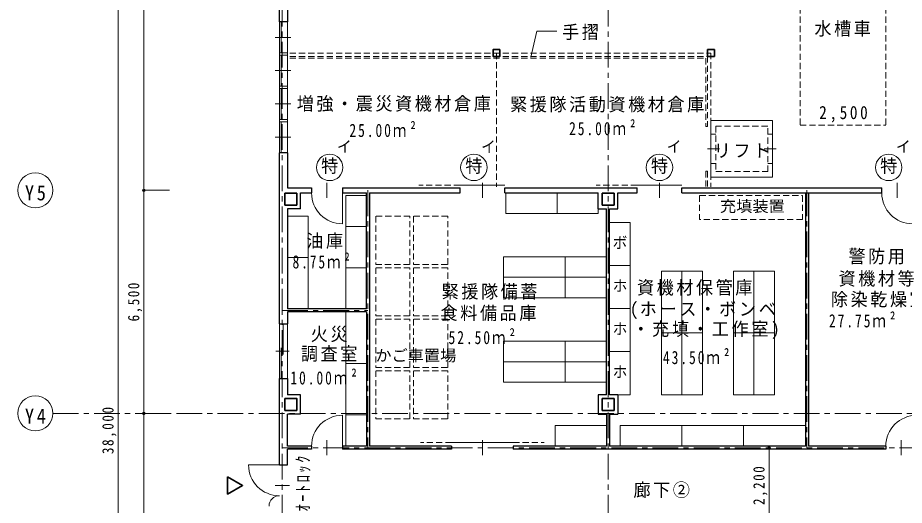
# Model space of a CAD drawing. Units: millimetres at full size. Extents: x -57346 to 60518, y -42813 to 41849.
# Drawn here: x -50875 to -25029, y -3121 to 11084 of the extents above; entities that cross this region are included whole.
import ezdxf
from ezdxf.enums import TextEntityAlignment as Align

# ---------------------------------------------------------------- set-up
doc = ezdxf.new("R2010")
doc.units = ezdxf.units.MM
doc.header["$LTSCALE"] = 150
doc.header["$PDMODE"] = 32
doc.header["$PDSIZE"] = 75
doc.linetypes.add('CHAIN1', pattern=[8, 5, -1, 1, -1])
doc.linetypes.add('DASHED1', pattern=[1.8, 1.2, -0.6])
for name, color, linetype, lineweight in [('1-1_極細線', 4, 'Continuous', 9), ('1-2_細線', 7, 'Continuous', 18), ('1-3_中線', 3, 'Continuous', 25), ('1-4_太線', 2, 'Continuous', 35), ('1-8_ﾊｯﾁﾝｸﾞ', 4, 'Continuous', 9), ('1-9_ハッチ', 7, 'Continuous', 18), ('1-A_中芯線', 4, 'CHAIN1', 9), ('1-D_文字', 4, 'Continuous', 9), ('1-E_寸法', 4, 'Continuous', 9)]:
    doc.layers.add(name, color=color, linetype=linetype, lineweight=lineweight)
doc.styles.add('ＭＳ ゴシック', font='')
doc.styles.get('ＭＳ ゴシック').set_extended_font_data('MS Gothic')

# ---------------------------------------------------------------- blocks, each defined once
blk = doc.blocks.new('通り芯2')
at = {"layer": '1-D_文字', "color": 7, "lineweight": 18}
blk.add_circle((0, 0), 769, dxfattribs=at)
blk = doc.blocks.new('rihuto')
at = {"layer": '1-3_中線', "color": 7, "linetype": 'DASHED1', "lineweight": 18}
blk.add_lwpolyline([(866.7, -762.3), (866.7, 747.7), (-453.3, 747.7), (-453.3, -762.3)], close=True, dxfattribs=at)
at = {"layer": '1-8_ﾊｯﾁﾝｸﾞ', "color": 7, "lineweight": 18}
for p, q in [((1031.7, 892.7), (-618.3, 892.7)), ((-618.3, 892.7), (-618.3, -907.3)), ((-218.3, 892.7), (-218.3, 747.7)), ((206.7, 993.8), (206.7, 646.6)), ((631.7, 892.7), (631.7, 747.7)), ((1031.7, -907.3), (1031.7, 892.7)), ((-218.3, -762.3), (-218.3, -907.3)), ((206.7, -661.2), (206.7, -1008.4)), ((631.7, -762.3), (631.7, -907.3)), ((1031.7, -907.3), (-618.3, -907.3))]:
    blk.add_line(p, q, dxfattribs=at)
at = {"layer": '1-D_文字', "color": 7, "insert": (-55.8, 810.2), "char_height": 384.9, "attachment_point": 7, "rotation": 270, "style": 'ＭＳ ゴシック'}
blk.add_mtext('\\T1.15;\\W0.95;リフト', dxfattribs=at)
blk = doc.blocks.new('kagosya')
at = {"layer": '1-8_ﾊｯﾁﾝｸﾞ', "linetype": 'DASHED1'}
blk.add_lwpolyline([(-500, -700), (500, -700), (500, 700), (-500, 700)], close=True, dxfattribs=at)

msp = doc.modelspace()

# ---------------------------------------------------------------- linework, layer by layer
at = {"layer": '1-1_極細線'}
for p, q in [((-41859.7, 5837.4), (-41859.7, 6275)), ((-37328.4, 6275), (-37328.4, 5837.4)), ((-32165.9, 6275), (-32165.9, 5837.4)), ((-25235.9, 6275), (-25235.9, 5837.4)), ((-41409.7, 5079.1), (-41409.7, 5981.2)), ((-41409.7, -496.7), (-41409.7, -1398.8)), ((-41859.7, -1225), (-41859.7, -1662.6)), ((-37328.4, -1225), (-37328.4, -1662.6)), ((-25115.9, -1225), (-25115.9, -1662.6)), ((-44149, -1943.8), (-43246.9, -1943.8)), ((-43365.7, -2543.8), (-42947.2, -2543.8))]:
    msp.add_line(p, q, dxfattribs=at)
for centre, radius, start, end in [((-41409.7, 5981.2), 900, 180, 270), ((-24785.9, 5981.2), 900, 180, 270), ((-41409.7, -1398.8), 900, 90, 180), ((-24665.9, -1398.8), 900, 90, 180), ((-43246.9, -1943.8), 900, 180, 270), ((-43246.9, -3143.8), 300, 90, 180)]:
    msp.add_arc(centre, radius, start, end, dxfattribs=at)
at = {"layer": '1-2_細線', "linetype": 'DASHED1'}
for p, q in [((-42945.9, 10056.2), (-30665.9, 10056.2)), ((-42945.9, 9956.2), (-30765.9, 9956.2)), ((-42945.9, 9906.2), (-30815.9, 9906.2)), ((-36915.9, 10056.2), (-36915.9, 6156.2)), ((-30765.9, 9956.2), (-30765.9, 7912.9)), ((-30665.9, 10056.2), (-30665.9, 6156.2)), ((-30815.9, 6612.9), (-30815.9, 6156.2))]:
    msp.add_line(p, q, dxfattribs=at)
for points in [[(-30815.9, 9906.2), (-30815.9, 7912.9), (-30765.9, 7912.9)], [(-30815.9, 6612.9), (-30765.9, 6612.9), (-30765.9, 6156.2)]]:
    msp.add_lwpolyline(points, dxfattribs=at)
at = {"layer": '1-3_中線'}
for p, q in [((-43246.9, 10962.7), (-43246.9, 13149.7)), ((-43008.4, 13149.7), (-43008.4, 10962.7)), ((-43008.4, 10962.7), (-43246.9, 10962.7)), ((-43246.9, 2168.7), (-43246.9, 7152.7)), ((-43008.4, 7152.7), (-43246.9, 7152.7)), ((-43008.4, 7152.7), (-43008.4, 6131.2)), ((-43008.4, 6131.2), (-42309.7, 6131.2)), ((-42628.4, 5518.7), (-42628.4, 5981.2)), ((-42628.4, 5981.2), (-42309.7, 5981.2)), ((-42309.7, 6131.2), (-42309.7, 5981.2)), ((-41409.7, 6131.2), (-37978.4, 6131.2)), ((-41409.7, 6131.2), (-41409.7, 5981.2)), ((-41409.7, 5981.2), (-40710.9, 5981.2)), ((-40710.9, 2601.2), (-40710.9, 5981.2)), ((-40620.9, 5981.2), (-37978.4, 5981.2)), ((-40620.9, 5981.2), (-40620.9, -1398.8)), ((-37978.4, 5981.2), (-37978.4, 6131.2)), ((-36678.4, 5981.2), (-33948.4, 5981.2)), ((-33948.4, 5518.7), (-33948.4, 5981.2)), ((-33383.4, 5518.7), (-33383.4, 5981.2)), ((-33383.4, 5981.2), (-32815.9, 5981.2)), ((-32815.9, 5981.2), (-32815.9, 6131.2)), ((-31515.9, 5981.2), (-25685.9, 5981.2)), ((-27910.9, 5981.2), (-27910.9, -1398.8)), ((-27820.9, 5981.2), (-27820.9, -1398.8)), ((-25685.9, 5981.2), (-25685.9, 6131.2)), ((-42628.4, 5518.7), (-43008.4, 5518.7)), ((-43008.4, 5518.7), (-43008.4, 2601.2)), ((-33948.4, 5518.7), (-33710.9, 5518.7)), ((-33710.9, 93.7), (-33710.9, 5518.7)), ((-33620.9, 5518.7), (-33383.4, 5518.7)), ((-33620.9, 93.7), (-33620.9, 5518.7)), ((-40710.9, 2601.2), (-43008.4, 2601.2)), ((-40710.9, 2511.2), (-43008.4, 2511.2)), ((-43008.4, 2511.2), (-43008.4, 2168.7)), ((-40710.9, 2511.2), (-40710.9, -1398.8)), ((-43246.9, 2168.7), (-43008.4, 2168.7)), ((-43246.9, -1943.8), (-43246.9, 568.7)), ((-43246.9, 568.7), (-43008.4, 568.7)), ((-43008.4, 568.7), (-43008.4, 93.7)), ((-42628.4, 93.7), (-43008.4, 93.7)), ((-42628.4, -471.3), (-42628.4, 93.7)), ((-33710.9, 93.7), (-33948.4, 93.7)), ((-33383.4, 93.7), (-33620.9, 93.7)), ((-33383.4, 93.7), (-33383.4, -471.3)), ((-42628.4, -471.3), (-43008.4, -471.3)), ((-43008.4, -1398.8), (-43008.4, -471.3)), ((-33710.9, -471.3), (-33710.9, -1398.8)), ((-33620.9, -471.3), (-33383.4, -471.3)), ((-33620.9, -471.3), (-33620.9, -1398.8)), ((-42309.7, -1398.8), (-43008.4, -1398.8)), ((-43008.4, -1943.8), (-43008.4, -1488.8)), ((-42309.7, -1488.8), (-43008.4, -1488.8)), ((-42309.7, -1398.8), (-42309.7, -1488.8)), ((-41409.7, -1398.8), (-41409.7, -1488.8)), ((-40710.9, -1398.8), (-41409.7, -1398.8)), ((-38228.4, -1488.8), (-41409.7, -1488.8)), ((-38228.4, -1398.8), (-40620.9, -1398.8)), ((-38228.4, -1398.8), (-38228.4, -1488.8)), ((-33710.9, -1398.8), (-36428.4, -1398.8)), ((-36428.4, -1398.8), (-36428.4, -1488.8)), ((-25565.9, -1488.8), (-36428.4, -1488.8)), ((-27910.9, -1398.8), (-33620.9, -1398.8)), ((-25565.9, -1398.8), (-27820.9, -1398.8)), ((-25565.9, -1398.8), (-25565.9, -1488.8)), ((-43246.9, -1943.8), (-43008.4, -1943.8))]:
    msp.add_line(p, q, dxfattribs=at)
at = {"layer": '1-3_中線', "color": 4, "linetype": 'DASHED1', "lineweight": 9}
for p, q in [((-37978.4, 6206.2), (-39178.4, 6206.2)), ((-32815.9, 6206.2), (-34015.9, 6206.2)), ((-38228.4, -1293.8), (-39128.4, -1293.8)), ((-36428.4, -1293.8), (-35528.4, -1293.8))]:
    msp.add_line(p, q, dxfattribs=at)
at = {"layer": '1-3_中線', "color": 4, "lineweight": 9}
for p, q in [((-36678.4, 6206.2), (-37978.4, 6206.2)), ((-31515.9, 6206.2), (-32815.9, 6206.2)), ((-37328.4, -1293.8), (-38228.4, -1293.8)), ((-37328.4, -1293.8), (-36428.4, -1293.8))]:
    msp.add_line(p, q, dxfattribs=at)
at = {"layer": '1-3_中線'}
for points in [[(-36678.4, 5981.2), (-36678.4, 6131.2), (-32815.9, 6131.2)], [(-31515.9, 5981.2), (-31515.9, 6131.2), (-25685.9, 6131.2)], [(-33948.4, 93.7), (-33948.4, -471.3), (-33710.9, -471.3)]]:
    msp.add_lwpolyline(points, dxfattribs=at)
at = {"layer": '1-4_太線'}
for p, q in [((-30765.9, 10156.2), (-30765.9, 9956.2)), ((-30565.9, 10156.2), (-30765.9, 10156.2)), ((-43085.9, 5976.2), (-43085.9, 5626.2)), ((-42735.9, 5976.2), (-43085.9, 5976.2)), ((-42735.9, 5626.2), (-42735.9, 5976.2)), ((-33840.9, 5626.2), (-33840.9, 5976.2)), ((-33490.9, 5976.2), (-33840.9, 5976.2)), ((-33490.9, 5626.2), (-33490.9, 5976.2)), ((-42735.9, 5626.2), (-43085.9, 5626.2)), ((-33840.9, 5626.2), (-33490.9, 5626.2)), ((-43085.9, -13.8), (-43085.9, -363.8)), ((-33840.9, -13.8), (-33840.9, -363.8)), ((-33490.9, -13.8), (-33840.9, -13.8)), ((-33490.9, -13.8), (-33490.9, -363.8)), ((-42735.9, -363.8), (-43085.9, -363.8)), ((-33840.9, -363.8), (-33490.9, -363.8))]:
    msp.add_line(p, q, dxfattribs=at)
for points in [[(-36815.9, 10156.2), (-37015.9, 10156.2), (-37015.9, 9956.2), (-36815.9, 9956.2)], [(-44756.9, -2290.2), (-44756.9, -2797.4), (-44317.7, -2543.8)]]:
    msp.add_lwpolyline(points, close=True, dxfattribs=at)
for points in [[(-30765.9, 9956.2), (-30565.9, 9956.2), (-30565.9, 10156.2)], [(-42735.9, -363.8), (-42735.9, -13.8), (-43085.9, -13.8)]]:
    msp.add_lwpolyline(points, dxfattribs=at)
at = {"layer": '1-8_ﾊｯﾁﾝｸﾞ', "linetype": 'DASHED1'}
for p, q in [((-28065.9, 17056.2), (-28065.9, 7956.2)), ((-28065.9, 7956.2), (-25565.9, 7956.2)), ((-30993.8, 5904.1), (-27993.8, 5904.1)), ((-30993.8, 5904.1), (-30993.8, 5204.1)), ((-27993.8, 5904.1), (-27993.8, 5204.1)), ((-27993.8, 5204.1), (-30993.8, 5204.1))]:
    msp.add_line(p, q, dxfattribs=at)
at = {"layer": '1-8_ﾊｯﾁﾝｸﾞ'}
for p, q in [((-36648.4, 5981.2), (-33948.4, 5981.2)), ((-35148.4, 5981.2), (-35148.4, 5381.2)), ((-33948.4, 5981.2), (-33948.4, 5381.2)), ((-41310.9, 2601.2), (-41310.9, 5901.2)), ((-40710.9, 5901.2), (-41310.9, 5901.2)), ((-40710.9, 2601.2), (-40710.9, 5901.2)), ((-43008.4, 5301.2), (-43008.4, 2601.2)), ((-42408.4, 5301.2), (-43008.4, 5301.2)), ((-42408.4, 5301.2), (-42408.4, 2601.2)), ((-40710.9, 5001.2), (-41310.9, 5001.2)), ((-42408.4, 4101.2), (-43008.4, 4101.2)), ((-36710.9, 4121.2), (-33710.9, 4121.2)), ((-34910.9, 4121.2), (-34910.9, 3521.2)), ((-40710.9, 3801.2), (-41310.9, 3801.2)), ((-31510.9, 3701.2), (-32110.9, 3701.2)), ((-32110.9, 3701.2), (-32110.9, 101.2)), ((-30910.9, 3701.2), (-31510.9, 3701.2)), ((-31510.9, 3701.2), (-31510.9, 101.2)), ((-30910.9, 3701.2), (-30910.9, 101.2)), ((-30010.9, 3701.2), (-30010.9, 101.2)), ((-29410.9, 3701.2), (-29410.9, 101.2)), ((-28810.9, 3701.2), (-28810.9, 101.2)), ((-34910.9, 3521.2), (-34910.9, 2921.2)), ((-42408.4, 2601.2), (-43008.4, 2601.2)), ((-41310.9, 2601.2), (-40710.9, 2601.2)), ((-40710.9, 2511.2), (-41310.9, 2511.2)), ((-41310.9, 2511.2), (-41310.9, -1388.8)), ((-40710.9, 2511.2), (-40710.9, -1388.8)), ((-31510.9, 1901.2), (-32110.9, 1901.2)), ((-30910.9, 1901.2), (-31510.9, 1901.2)), ((-29410.9, 1901.2), (-30010.9, 1901.2)), ((-28810.9, 1901.2), (-29410.9, 1901.2)), ((-36710.9, 1661.2), (-33710.9, 1661.2)), ((-34910.9, 1661.2), (-34910.9, 1061.2)), ((-33710.9, 1661.2), (-33710.9, 1061.2)), ((-33020.9, 101.2), (-33020.9, 1356.2)), ((-34910.9, 1061.2), (-34910.9, 461.2)), ((-33710.9, 1061.2), (-33710.9, 461.2)), ((-40710.9, 1011.2), (-41310.9, 1011.2)), ((-30910.9, 101.2), (-32110.9, 101.2)), ((-28810.9, 101.2), (-30010.9, 101.2)), ((-40710.9, -488.8), (-41310.9, -488.8)), ((-35210.9, -798.8), (-33710.9, -798.8)), ((-33710.9, -798.8), (-33710.9, -1398.8)), ((-31510.9, -798.8), (-31510.9, -1398.8)), ((-29710.9, -798.8), (-29710.9, -1398.8)), ((-27910.9, -1398.8), (-27910.9, -798.8)), ((-40710.9, -1388.8), (-41310.9, -1388.8)), ((-27910.9, -1398.8), (-33310.9, -1398.8))]:
    msp.add_line(p, q, dxfattribs=at)
at = {"layer": '1-8_ﾊｯﾁﾝｸﾞ', "linetype": 'DASHED1'}
msp.add_lwpolyline([(-28065.9, 17056.2), (-25565.9, 17056.2), (-25565.9, 7956.2)], dxfattribs=at)
at = {"layer": '1-8_ﾊｯﾁﾝｸﾞ'}
for points in [[(-36648.4, 5981.2), (-36648.4, 5381.2), (-33948.4, 5381.2)], [(-33020.9, 5121.2), (-33620.9, 5121.2), (-33620.9, 3866.2)], [(-33020.9, 1356.2), (-33020.9, 2611.2), (-33020.9, 3866.2), (-33020.9, 5121.2)], [(-36710.9, 4121.2), (-36710.9, 3521.2), (-33710.9, 3521.2)], [(-33710.9, 4121.2), (-33710.9, 3521.2), (-33710.9, 2921.2)], [(-33020.9, 3866.2), (-33620.9, 3866.2), (-33620.9, 2611.2), (-33020.9, 2611.2)], [(-28810.9, 3701.2), (-29410.9, 3701.2), (-30010.9, 3701.2)], [(-36710.9, 3521.2), (-36710.9, 2921.2), (-33710.9, 2921.2)], [(-33620.9, 2611.2), (-33620.9, 1356.2), (-33020.9, 1356.2)], [(-36710.9, 1661.2), (-36710.9, 1061.2), (-33710.9, 1061.2)], [(-33620.9, 1356.2), (-33620.9, 101.2), (-33020.9, 101.2)], [(-36710.9, 1061.2), (-36710.9, 461.2), (-33710.9, 461.2)], [(-35210.9, -798.8), (-35210.9, -1398.8), (-33710.9, -1398.8)], [(-27910.9, -798.8), (-33310.9, -798.8), (-33310.9, -1398.8)]]:
    msp.add_lwpolyline(points, dxfattribs=at)
at = {"layer": '1-9_ハッチ'}
for centre in [(-41780.6, 6723.7), (-37576.5, 6723.7), (-32165.9, 6723.7), (-25482.4, 6723.7)]:
    msp.add_circle(centre, 385.6, dxfattribs=at)
at = {"layer": '1-A_中芯線'}
for p, q in [((-43165.9, 19981.9), (-43165.9, -24360.1)), ((-33665.9, 19981.9), (-33665.9, -24360.1)), ((-40665.9, 6056.2), (-40665.9, -1443.8)), ((-27865.9, 6056.2), (-27865.9, -1443.8)), ((-43165.9, 2556.2), (-40665.9, 2556.2)), ((-49849.9, -443.8), (-1393.2, -443.8)), ((-43165.9, -1443.8), (-24165.9, -1443.8))]:
    msp.add_line(p, q, dxfattribs=at)
at = {"layer": '1-D_文字'}
for p, q in [((-43246.9, 10962.7), (-43246.9, 7152.7)), ((-43190.9, 10962.7), (-43190.9, 10062.7)), ((-43008.4, 10962.7), (-43008.4, 7152.7)), ((-42908.4, 10512.7), (-43365.9, 10512.7)), ((-43246.9, 10062.7), (-43008.4, 10062.7)), ((-43246.9, 9992.7), (-43008.4, 9992.7)), ((-43190.9, 9992.7), (-43190.9, 9092.7)), ((-42908.4, 9542.7), (-43365.9, 9542.7)), ((-43246.9, 9092.7), (-43008.4, 9092.7)), ((-43246.9, 9022.7), (-43008.4, 9022.7)), ((-43190.9, 9022.7), (-43190.9, 8122.7)), ((-42908.4, 8572.7), (-43365.9, 8572.7)), ((-43246.9, 8122.7), (-43008.4, 8122.7)), ((-43246.9, 8052.7), (-43008.4, 8052.7)), ((-43190.9, 8052.7), (-43190.9, 7152.7)), ((-42908.4, 7602.7), (-43365.9, 7602.7)), ((-43140.9, 2168.7), (-43140.9, 1268.7)), ((-43346.9, 1368.7), (-42965.9, 1368.7)), ((-43190.9, 1468.7), (-43190.9, 568.7))]:
    msp.add_line(p, q, dxfattribs=at)
at = {"layer": '1-D_文字', "color": 7, "lineweight": 18}
for p, q in [((-35917.5, 9933.2), (-35744.3, 10694.9)), ((-35744.3, 10694.9), (-35153.7, 10694.9))]:
    msp.add_line(p, q, dxfattribs=at)
at = {"layer": '1-D_文字'}
for points in [[(-43246.9, 2168.7), (-43246.9, 1368.7), (-43246.9, 568.7)], [(-43008.4, 2168.7), (-43008.4, 1368.7), (-43008.4, 568.7)]]:
    msp.add_lwpolyline(points, dxfattribs=at)
at = {"layer": '1-E_寸法'}
for p, q in [((-47951.4, -19943.8), (-47951.4, 18056.2)), ((-47201.4, 18056.2), (-47201.4, 6056.2)), ((-47201.4, 6056.2), (-46451.4, 6056.2)), ((-47201.4, 6056.2), (-47201.4, -443.8)), ((-47201.4, -443.8), (-46451.4, -443.8)), ((-47201.4, -443.8), (-47201.4, -6943.8)), ((-28972, -3643.8), (-28972, -1443.8))]:
    msp.add_line(p, q, dxfattribs=at)
at = {"layer": '1-E_寸法', "color": 2}
for p in [(-47201.4, 6056.2), (-47201.4, -443.8), (-28972, -1443.8)]:
    msp.add_point(p, dxfattribs=at)

# ---------------------------------------------------------------- block references
at = {"layer": '1-8_ﾊｯﾁﾝｸﾞ', "rotation": 90}
msp.add_blockref('rihuto', (-29773.2, 7056.2), dxfattribs=at)
at = {"layer": '1-8_ﾊｯﾁﾝｸﾞ'}
for p in [(-39939.5, 4597.9), (-38839.5, 4597.9), (-39939.5, 3097.9), (-38839.5, 3097.9), (-39939.5, 1597.9), (-38839.5, 1597.9), (-39939.5, 97.9), (-38839.5, 97.9)]:
    msp.add_blockref('kagosya', p, dxfattribs=at)
at = {"layer": '1-D_文字', "xscale": 0.6666667, "yscale": 0.6666667}
for p in [(-50362.5, 6056.2), (-50362.5, -443.8)]:
    msp.add_blockref('通り芯2', p, dxfattribs=at)

# ---------------------------------------------------------------- texts
at = {"layer": '1-8_ﾊｯﾁﾝｸﾞ', "color": 7, "style": 'ＭＳ ゴシック'}
for s, width, p in [('充填装置', 1.05, (-30401.3, 5329.1)), ('ボ', 0.95, (-33530.9, 4268.7)), ('ホ', 0.95, (-33530.9, 3013.7)), ('ホ', 0.95, (-33530.9, 1758.7)), ('ホ', 0.95, (-33530.9, 503.7))]:
    msp.add_text(s, height=329.9, dxfattribs=dict(at, width=width)).set_placement(p, align=Align.BOTTOM_LEFT)
at = {"layer": '1-9_ハッチ', "style": 'ＭＳ ゴシック', "width": 0.95}
for s, height, p in [('イ', 329.9, (-41569.6, 7064.5)), ('イ', 329.9, (-37365.5, 7064.5)), ('イ', 329.9, (-31954.9, 7064.5)), ('イ', 329.9, (-25271.3, 7064.5)), ('特', 384.9, (-42028.1, 6461.2)), ('特', 384.9, (-37824, 6461.2)), ('特', 384.9, (-32413.4, 6461.2)), ('特', 384.9, (-25729.9, 6461.2))]:
    msp.add_text(s, height=height, dxfattribs=at).set_placement(p, align=Align.BOTTOM_LEFT)
at = {"layer": '1-D_文字', "color": 7, "style": 'ＭＳ ゴシック', "width": 1.05}
msp.add_text('かご車置場', height=329.9, dxfattribs=at).set_placement((-40449.6, 979.9), align=Align.BOTTOM_LEFT)
at = {"layer": '1-D_文字', "color": 7, "char_height": 384.9, "attachment_point": 7, "style": 'ＭＳ ゴシック'}
for s, insert in [('\\T1.15;\\W0.95;手摺', (-35003.7, 10432.4)), ('\\T1.15;\\W0.95;水槽車', (-27648.9, 10531.6)), ('\\T1.15;\\W0.95;増強・震災資機材倉庫', (-42742, 8342.7)), ('\\T1.15;\\W0.95;緊援隊活動資機材倉庫', (-36520.8, 8322.7)), ('\\T1.34;\\W0.85;2,500', (-27509.7, 8031.2)), ('\\T1.29;\\W0.75;25.00ｍ²', (-41204.9, 7604.4)), ('\\T1.29;\\W0.75;25.00ｍ²', (-34800.7, 7657.4)), ('\\T1.15;\\W0.95;油庫', (-42461.3, 4350.2)), ('\\T1.28;\\W0.75;8.75ｍ²', (-42863.2, 3772.9)), ('\\T1.15;\\W0.95;警防用', (-26655.8, 3896.5)), ('\\T1.15;\\W0.95;資機材等', (-26944.7, 3248)), ('\\T1.15;\\W0.95;資機材保管庫', (-32821.6, 2986.2)), ('\\T1.15;\\W0.95;緊援隊備蓄', (-38515.7, 2871.2)), ('\\T1.15;\\W0.95;除染乾燥室', (-27168, 2644.5)), ('\\T1.15;\\W0.95;食料備品庫', (-38546.4, 2245.2)), ('\\T1.16;\\W0.95;(ホース・ボンベ', (-33030.8, 2304)), ('\\T1.29;\\W0.75;27.75ｍ²', (-27223.8, 2056.7)), ('\\T1.15;\\W0.95;火災', (-42331.2, 1629.7)), ('\\T1.16;\\W0.95;・充填・工作室)', (-32958, 1721.9)), ('\\T1.29;\\W0.75;52.50ｍ²', (-38314.7, 1569.2)), ('\\T1.15;\\W0.95;調査室', (-42620.6, 1058.7)), ('\\T1.29;\\W0.75;43.50ｍ²', (-32063.6, 986.5)), ('\\T1.29;\\W0.75;10.00ｍ²', (-42926.7, 392.3)), ('\\T1.15;\\W0.95;廊下②', (-32923.8, -2911.4))]:
    msp.add_mtext(s, dxfattribs=dict(at, insert=insert))
at = {"layer": '1-D_文字', "color": 3, "char_height": 439.9, "attachment_point": 7, "style": 'ＭＳ ゴシック'}
for s, insert in [('\\T1.28;\\W0.9;Y5', (-50666.3, 5756.2)), ('\\T1.28;\\W0.9;Y4', (-50666.3, -743.8))]:
    msp.add_mtext(s, dxfattribs=dict(at, insert=insert))
at = {"layer": '1-D_文字', "color": 7, "insert": (-42336.4, -3304.2), "char_height": 384.9, "attachment_point": 7, "rotation": 90, "style": 'ＭＳ ゴシック'}
msp.add_mtext('\\T1.35;\\W0.8;ｵｰﾄﾛｯｸ', dxfattribs=at)
at = {"layer": '1-E_寸法', "color": 7, "char_height": 329.9, "attachment_point": 7, "rotation": 90, "style": 'ＭＳ ゴシック'}
for s, insert in [('\\T1.23;\\W0.85;6,500', (-47246.4, 2236.2)), ('\\T1.24;\\W0.85;38,000', (-47996.4, -1630.1)), ('\\T1.23;\\W0.85;2,200', (-29017, -3113.8))]:
    msp.add_mtext(s, dxfattribs=dict(at, insert=insert))

doc.saveas('drawing.dxf')
